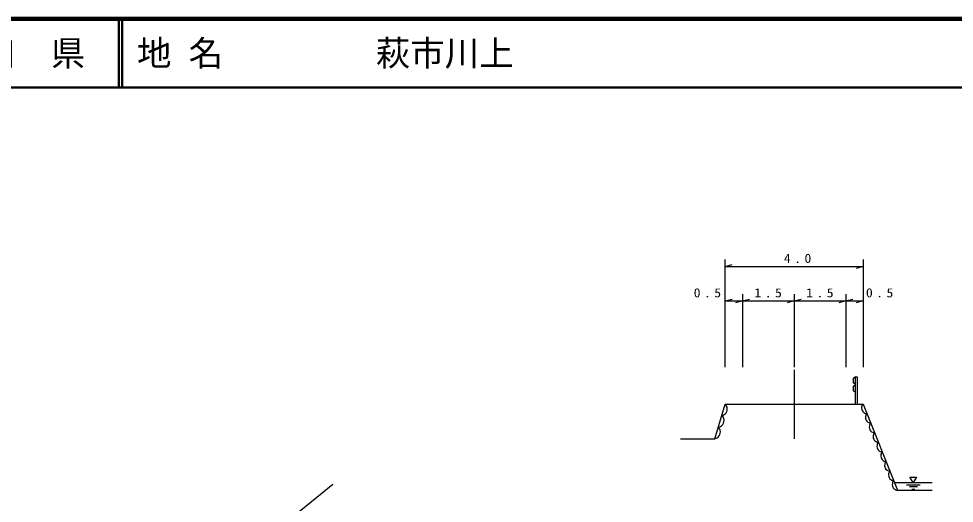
# Model space of a CAD drawing. Units: millimetres, scale not verified. Extents: x 40000 to 680000, y 20000 to 380000.
# Drawn here: x 353216 to 488968, y 309638 to 380000 of the extents above; entities that cross this region are included whole.
import ezdxf
from ezdxf.enums import TextEntityAlignment as Align

# ---------------------------------------------------------------- set-up
doc = ezdxf.new("R2010")
doc.units = ezdxf.units.MM
doc.header["$LTSCALE"] = 1000
for name, color, linetype, lineweight in [('M-BGD', 7, 'Continuous', 25), ('M-TTL', 2, 'Continuous', 140), ('M-TTL-LINE', 7, 'Continuous', 50)]:
    doc.layers.add(name, color=color, linetype=linetype, lineweight=lineweight)
doc.layers.add('M-TTL-TXT', color=7, linetype='Continuous')
doc.styles.add('ＭＳ ゴシック', font='')
doc.styles.get('ＭＳ ゴシック').set_extended_font_data('MS Gothic')

msp = doc.modelspace()

# ---------------------------------------------------------------- linework, layer by layer
at = {"layer": 'M-BGD'}
for p, q in [((455737, 329405), (455737, 345021)), ((475737, 345021), (475737, 329405)), ((455737, 344021), (456737, 344301)), ((455737, 344021), (475737, 344021)), ((475737, 344021), (474737, 343741)), ((458237, 340021), (458237, 329405)), ((465737, 340021), (465737, 329405)), ((473237, 340021), (473237, 329405)), ((475737, 340021), (475737, 329405)), ((455737, 339021), (456737, 339301)), ((455737, 339021), (458237, 339021)), ((458237, 339021), (457237, 338741)), ((458237, 339021), (459237, 339301)), ((458237, 339021), (465737, 339021)), ((465737, 339021), (464737, 338741)), ((465737, 339021), (466737, 339301)), ((465737, 339021), (473237, 339021)), ((473237, 339021), (472237, 338741)), ((473237, 339021), (474237, 339301)), ((473237, 339021), (475737, 339021)), ((475737, 339021), (474737, 338741)), ((465737, 329021), (465737, 319021)), ((480287, 312646), (485737, 312646)), ((482012, 312326), (484012, 312326)), ((483612, 312006), (482452, 312006)), ((482812, 311686), (483252, 311686))]:
    msp.add_line(p, q, dxfattribs=at)
for points in [[(474612, 325746), (474336, 325976), (474336, 326666), (474612, 326896), (474336, 327126), (474336, 327816), (474612, 328046)], [(474612, 324021), (474612, 328021), (474862, 328021), (474862, 324021)], [(449237, 319021), (454237, 319021), (455737, 324021), (475737, 324021), (480737, 311521), (485737, 311521)], [(455248, 322393), (455440, 322442), (455567, 322510), (455704, 322611), (455860, 322777), (455951, 322963), (456010, 323158), (456036, 323364), (455997, 323588), (455938, 323748), (455870, 323875), (455737, 324021)], [(475723, 324056), (475617, 323917), (475567, 323800), (475528, 323655), (475511, 323454), (475550, 323276), (475617, 323109), (475712, 322953), (475862, 322819), (475990, 322741), (476107, 322691), (476280, 322663)], [(454731, 320669), (454934, 320721), (455069, 320793), (455214, 320900), (455379, 321076), (455476, 321272), (455538, 321479), (455565, 321697), (455524, 321934), (455462, 322103), (455389, 322238), (455248, 322393)], [(476280, 322663), (476174, 322524), (476124, 322407), (476085, 322262), (476068, 322061), (476107, 321883), (476174, 321716), (476269, 321560), (476419, 321426), (476547, 321348), (476664, 321298), (476837, 321270)], [(454242, 319041), (454434, 319090), (454561, 319158), (454698, 319259), (454855, 319425), (454946, 319611), (455004, 319806), (455030, 320011), (454991, 320236), (454933, 320395), (454864, 320522), (454731, 320669)], [(476837, 321270), (476731, 321131), (476681, 321014), (476642, 320869), (476625, 320669), (476664, 320490), (476731, 320323), (476826, 320167), (476976, 320034), (477104, 319956), (477221, 319906), (477394, 319878)], [(477394, 319878), (477288, 319738), (477238, 319621), (477199, 319477), (477182, 319276), (477221, 319098), (477288, 318931), (477383, 318775), (477533, 318641), (477661, 318563), (477778, 318513), (477951, 318485)], [(477951, 318485), (477845, 318346), (477795, 318229), (477756, 318084), (477739, 317883), (477778, 317705), (477845, 317538), (477940, 317382), (478090, 317248), (478219, 317170), (478335, 317120), (478508, 317092)], [(478508, 317092), (478402, 316953), (478352, 316836), (478313, 316691), (478296, 316491), (478335, 316312), (478402, 316145), (478497, 315989), (478647, 315856), (478776, 315778), (478893, 315727), (479065, 315700)], [(479065, 315700), (478959, 315560), (478909, 315443), (478870, 315298), (478854, 315098), (478893, 314920), (478959, 314752), (479054, 314597), (479205, 314463), (479333, 314385), (479450, 314335), (479622, 314307)], [(479622, 314307), (479517, 314168), (479466, 314051), (479427, 313906), (479411, 313705), (479450, 313527), (479517, 313360), (479611, 313204), (479762, 313070), (479890, 312992), (480007, 312942), (480179, 312914)], [(398796, 312348), (374838, 292888), (355108, 276861)], [(480179, 312914), (480074, 312775), (480023, 312658), (479984, 312513), (479968, 312312), (480007, 312134), (480074, 311967), (480168, 311811), (480319, 311677), (480447, 311599), (480564, 311549), (480737, 311521)]]:
    msp.add_lwpolyline(points, dxfattribs=at)
msp.add_lwpolyline([(483012, 312646), (482532, 313446), (483492, 313446)], close=True, dxfattribs=at)
at = {"layer": 'M-TTL'}
msp.add_line((680000, 380000), (40000, 380000), dxfattribs=at)
at = {"layer": 'M-TTL-LINE'}
for p, q in [((367750, 380000), (367750, 370000)), ((368250, 380000), (368250, 370000)), ((40000, 370000), (680000, 370000))]:
    msp.add_line(p, q, dxfattribs=at)

# ---------------------------------------------------------------- texts
at = {"layer": 'M-BGD', "char_height": 1320, "attachment_point": 7, "style": 'ＭＳ ゴシック'}
for s, insert in [('\\T1.51;\\W1.1;4.0', (464249, 344521)), ('\\T1.51;\\W1.1;0.5', (451158, 339521)), ('\\T1.51;\\W1.1;1.5', (459978, 339521)), ('\\T1.51;\\W1.1;1.5', (467478, 339521)), ('\\T1.51;\\W1.1;0.5', (476149, 339521))]:
    msp.add_mtext(s, dxfattribs=dict(at, insert=insert))
at = {"layer": 'M-TTL-TXT', "style": 'ＭＳ ゴシック'}
for s, p in [('萩市川上', (405024, 375000)), ('地 名', (370380, 375000))]:
    msp.add_text(s, height=3666, dxfattribs=at).set_placement(p, align=Align.MIDDLE_LEFT)
msp.add_text('山\u3000口\u3000県', height=3666, dxfattribs=at).set_placement((350375, 375000), align=Align.MIDDLE_CENTER)

doc.saveas('drawing.dxf')
